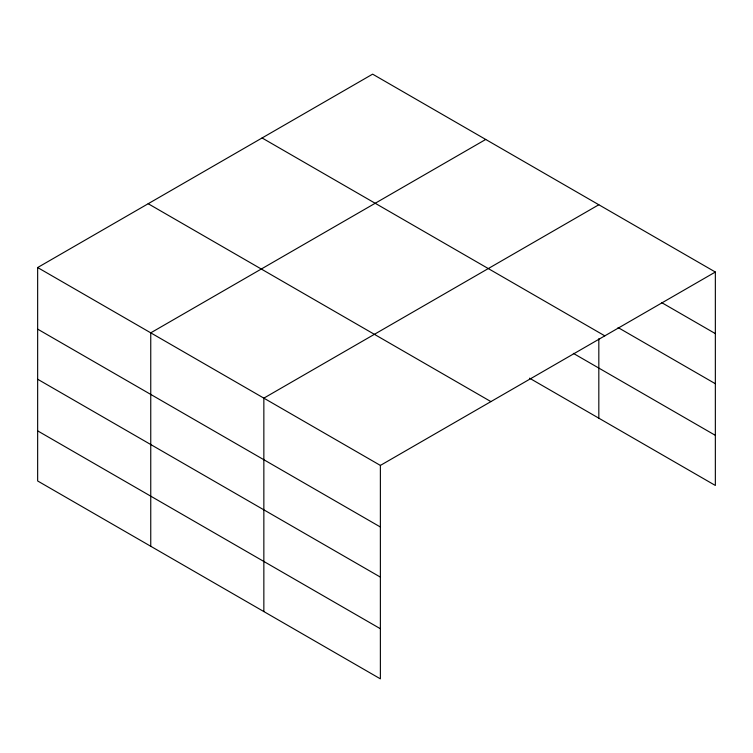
<?xml version="1.0" encoding="UTF-8"?>
<svg xmlns="http://www.w3.org/2000/svg" width="753" height="753" viewBox="0 0 753 753"><rect width="100%" height="100%" fill="white"/><g stroke="black" fill="none" stroke-linecap="round" stroke-linejoin="round"><path stroke-width="1.13" d="M37.65 267.541L380.378 465.42L380.378 678.848L37.65 480.969L37.65 267.541L372.622 74.152L715.35 272.031L715.35 485.459L529.538 378.175M485.723 139.456L150.751 332.845L150.751 546.273M598.823 204.75L263.851 398.139L263.851 611.568M380.378 465.42L715.35 272.031M661.642 302.602L715.35 333.607M618.072 327.555L715.35 383.719M262.082 137.968L604.81 335.847M573.344 353.364L715.35 435.347M148.19 203.724L490.918 401.603M37.65 329.127L380.378 526.996M37.65 379.239L380.378 577.109M37.65 430.867L380.378 628.736M598.823 338.737L598.823 418.179"/></g></svg>
